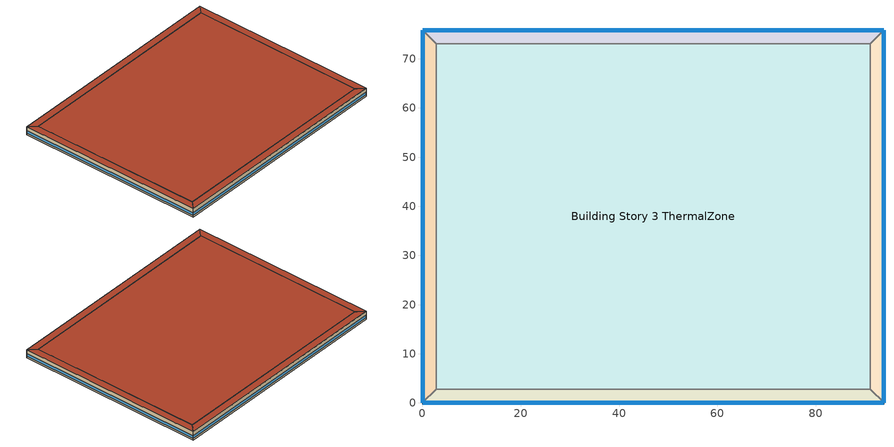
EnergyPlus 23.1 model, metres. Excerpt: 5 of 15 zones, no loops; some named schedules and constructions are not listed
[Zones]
Building Story 3 ThermalZone
 floor adiabatic (Typical Interior Ceiling): 91.04,2.83 2.83,2.83 2.83,73.03 91.04,73.03 z7.2
 wall adiabatic (Typical Interior Wall): 2.83,2.83 91.04,2.83 91.04,73.03 2.83,73.03 2.83,2.83 z7.2:10.8
 roof outside (Typical IEAD Roof R-31.25): 91.04,73.03 2.83,73.03 2.83,2.83 91.04,2.83 z10.8
Building Story 3 ThermalZone 1
 floor adiabatic (Typical Interior Ceiling): 93.87,0 0,0 2.83,2.83 91.04,2.83 z7.2
 wall outside (Typical Insulated Steel Framed Exterior Wall R-20.41): 0,0 93.87,0 z7.2:10.8
 wall adiabatic (Typical Interior Wall): 93.87,0 91.04,2.83 2.83,2.83 0,0 z7.2:10.8
 window (U 0.48 SHGC 0.40 Dbl Ref-D Clr 6mm/13mm): 0.03,0 93.84,0 z7.96:9.04
 roof outside (Typical IEAD Roof R-31.25): 91.04,2.83 2.83,2.83 0,0 93.87,0 z10.8
Building Story 3 ThermalZone 2
 floor adiabatic (Typical Interior Ceiling): 0,0 0,75.85 2.83,73.03 2.83,2.83 z7.2
 wall outside (Typical Insulated Steel Framed Exterior Wall R-20.41): 0,75.85 0,0 z7.2:10.8
 wall adiabatic (Typical Interior Wall): 0,0 2.83,2.83 2.83,73.03 0,75.85 z7.2:10.8
 window (U 0.48 SHGC 0.40 Dbl Ref-D Clr 6mm/13mm): 0,75.83 0,0.03 z7.96:9.04
 roof outside (Typical IEAD Roof R-31.25): 2.83,2.83 2.83,73.03 0,75.85 0,0 z10.8
Building Story 3 ThermalZone 3
 floor adiabatic (Typical Interior Ceiling): 0,75.85 93.86,75.85 91.04,73.03 2.83,73.03 z7.2
 wall outside (Typical Insulated Steel Framed Exterior Wall R-20.41): 93.86,75.85 0,75.85 z7.2:10.8
 wall adiabatic (Typical Interior Wall): 0,75.85 2.83,73.03 91.04,73.03 93.86,75.85 z7.2:10.8
 window (U 0.48 SHGC 0.40 Dbl Ref-D Clr 6mm/13mm): 93.84,75.85 0.03,75.85 z7.96:9.04
 roof outside (Typical IEAD Roof R-31.25): 2.83,73.03 91.04,73.03 93.86,75.85 0,75.85 z10.8
Building Story 3 ThermalZone 4
 floor adiabatic (Typical Interior Ceiling): 93.86,75.85 93.87,0 91.04,2.83 91.04,73.03 z7.2
 wall outside (Typical Insulated Steel Framed Exterior Wall R-20.41): 93.87,0 93.86,75.85 z7.2:10.8
 wall adiabatic (Typical Interior Wall): 93.86,75.85 91.04,73.03 91.04,2.83 93.87,0 z7.2:10.8
 window (U 0.48 SHGC 0.40 Dbl Ref-D Clr 6mm/13mm): 93.87,0.03 93.86,75.83 z7.96:9.04
 roof outside (Typical IEAD Roof R-31.25): 91.04,73.03 91.04,2.83 93.87,0 93.86,75.85 z10.8
[Lights] Zone or ZoneList or Space or SpaceList=Story Mid Blended Space Type; Design Level Calculation Method=Watts/Area; Return Air Fraction=0; Fraction Visible=0.2; Fraction Replaceable=1
Name | Schedule | Watts per Zone Floor Area {W/m2} | Fraction Radiant
Office WholeBuilding - Lg Office Lights 1 | OfficeLarge BLDG_LIGHT_SCH_2013 | 1.48672 | 0.7
SecondarySchool Classroom Lights 2 | SchoolSecondary BLDG_LIGHT_CLASSROOM_SCH_2013 | 6.50958 | 0.37
SecondarySchool Corridor Lights 2 | SchoolSecondary BLDG_LIGHT_CORRIDOR_SCH_2013 | 2.44278 | 0.37
[People] Number of People Calculation Method=People/Area; Fraction Radiant=0.3; Enable ASHRAE 55 Comfort Warnings=Yes; Mean Radiant Temperature Calculation Type=ZoneAveraged; Work Efficiency Schedule=Work Efficiency Schedule; Clothing Insulation Schedule=Clothing Schedule; Air Velocity Schedule=Air Velocity Schedule; Thermal Comfort Model 1 Type=Fanger
Name | Zone or ZoneList or Space or SpaceList | Number of People Schedule | People per Floor Area {person/m2} | Activity Level Schedule
SecondarySchool Auditorium People 1 | Story Ground Blended Space Type | SchoolSecondary BLDG_OCC_SCH_Auditorium | 0.146475 | SchoolSecondary ACTIVITY_SCH
SecondarySchool Cafeteria People 1 | Story Ground Blended Space Type | SchoolSecondary BLDG_OCC_SCH_Cafeteria | 0.0618064 | SchoolSecondary ACTIVITY_SCH
SecondarySchool Classroom People 1 | Story Ground Blended Space Type | SchoolSecondary BLDG_OCC_SCH | 0.0224801 | SchoolSecondary ACTIVITY_SCH
SecondarySchool ComputerRoom People 1 | Story Ground Blended Space Type | SchoolSecondary BLDG_OCC_SCH_Extend | 0.0330248 | SchoolSecondary ACTIVITY_SCH
SecondarySchool Gym People 1 | Story Ground Blended Space Type | SchoolSecondary BLDG_OCC_SCH_Gym | 0.0956739 | SchoolSecondary ACTIVITY_SCH
SecondarySchool Kitchen People 1 | Story Ground Blended Space Type | SchoolSecondary BLDG_OCC_SCH | 0.0032459 | SchoolSecondary ACTIVITY_SCH
SecondarySchool Library People 1 | Story Ground Blended Space Type | SchoolSecondary BLDG_OCC_SCH | 0.00831189 | SchoolSecondary ACTIVITY_SCH
SecondarySchool Office People 1 | Story Ground Blended Space Type | SchoolSecondary BLDG_OCC_SCH_Offices | 0.00526032 | SchoolSecondary ACTIVITY_SCH
Office WholeBuilding - Lg Office People 1 | Story Mid Blended Space Type | OfficeLarge BLDG_OCC_SCH | 0.00906537 | OfficeLarge ACTIVITY_SCH
SecondarySchool Classroom People 2 | Story Mid Blended Space Type | SchoolSecondary BLDG_OCC_SCH | 0.183738 | SchoolSecondary ACTIVITY_SCH
[ElectricEquipment] Design Level Calculation Method=Watts/Area
Name | Zone or ZoneList or Space or SpaceList | Schedule | Watts per Zone Floor Area {W/m2} | Fraction Radiant | Fraction Latent | Fraction Lost
3 Elevator Fans | Story Ground Blended Space Type | Elevator Schedule 3 | 0.0245817 | 0.5
3 Elevator Lift Motors | Story Ground Blended Space Type | Elevator Schedule 1 | 12.7484 | 0 | 0 | 1
3 Elevator Lights | Story Ground Blended Space Type | Elevator Schedule 2 | 0.0256862 | 0.5
Office OfficeLarge Data Center Elec Equip 1 | Story Ground Blended Space Type | DataCenter_EQUIP_SCH | 2.42834 | 0.5 | 0 | 0
Office OfficeLarge Main Data Center Elec Equip 1 | Story Ground Blended Space Type | DataCenter_EQUIP_SCH | 9.82314 | 0.5 | 0 | 0
SecondarySchool Auditorium Elec Equip 1 | Story Ground Blended Space Type | SchoolSecondary BLDG_EQUIP_SCH_2013 | 0.449191 | 0.5 | 0 | 0
SecondarySchool Cafeteria Elec Equip 1 | Story Ground Blended Space Type | SchoolSecondary KITCHEN_ELEC_EQUIP_SCH | 4.41916 | 0.5 | 0 | 0
SecondarySchool Classroom Elec Equip 1 | Story Ground Blended Space Type | SchoolSecondary BLDG_EQUIP_SCH_2013 | 0.596685 | 0.5 | 0 | 0
SecondarySchool ComputerRoom Elec Equip 1 | Story Ground Blended Space Type | SchoolSecondary BLDG_EQUIP_SCH_2013 | 1.75314 | 0.5 | 0 | 0
SecondarySchool Corridor Elec Equip 1 | Story Ground Blended Space Type | SchoolSecondary BLDG_EQUIP_SCH_2013 | 0.167548 | 0.5 | 0 | 0
SecondarySchool Gym Elec Equip 1 | Story Ground Blended Space Type | SchoolSecondary BLDG_EQUIP_SCH_2013 | 1.467 | 0.5 | 0 | 0
SecondarySchool Kitchen Elec Equip 1 | Story Ground Blended Space Type | SchoolSecondary KITCHEN_ELEC_EQUIP_SCH | 4.40104 | 0.3 | 0.25 | 0.2
SecondarySchool Library Elec Equip 1 | Story Ground Blended Space Type | SchoolSecondary BLDG_EQUIP_SCH_2013 | 0.773006 | 0.5 | 0 | 0
SecondarySchool Lobby Elec Equip 1; SecondarySchool Restroom Elec Equip 1 | Story Ground Blended Space Type | SchoolSecondary BLDG_EQUIP_SCH_2013 | 0.153412 | 0.5 | 0 | 0
SecondarySchool Mechanical Elec Equip 1 | Story Ground Blended Space Type | SchoolSecondary BLDG_EQUIP_SCH_2013 | 0.25019 | 0.5 | 0 | 0
SecondarySchool Office Elec Equip 1 | Story Ground Blended Space Type | SchoolSecondary BLDG_EQUIP_SCH_2013 | 1.05206 | 0.5 | 0 | 0
Office WholeBuilding - Lg Office Elec Equip 1 | Story Mid Blended Space Type | OfficeLarge BLDG_EQUIP_SCH | 1.35932 | 0.5 | 0 | 0
SecondarySchool Classroom Elec Equip 2 | Story Mid Blended Space Type | SchoolSecondary BLDG_EQUIP_SCH_2013 | 4.87694 | 0.5 | 0 | 0
SecondarySchool Corridor Elec Equip 2 | Story Mid Blended Space Type | SchoolSecondary BLDG_EQUIP_SCH_2013 | 1.36943 | 0.5 | 0 | 0
[GasEquipment]
SecondarySchool Kitchen Gas Equip 1: Zone or ZoneList or Space or SpaceList=Story Ground Blended Space Type; Schedule=SchoolSecondary KITCHEN_GAS_EQUIP_SCH; Design Level Calculation Method=Watts/Area; Power per Zone Floor Area {W/m2}=33.2354; Fraction Latent=0.1; Fraction Radiant=0.2; Fraction Lost=0.7
[ZoneInfiltration:DesignFlowRate] Schedule=Always On Discrete; Design Flow Rate Calculation Method=Flow/ExteriorArea; Constant Term Coefficient=0; Temperature Term Coefficient=0; Velocity Term Coefficient=0.224; Velocity Squared Term Coefficient=0
Name | Zone or ZoneList or Space or SpaceList | Flow Rate per Exterior Surface Area {m3/s-m2}
SecondarySchool Auditorium A  - Story Ground Infiltration; SecondarySchool Auditorium C  - Story Ground Infiltration | Story Ground Blended Space Type | 1.55015e-05
SecondarySchool Cafeteria A  - Story Ground Infiltration; SecondarySchool Cafeteria C  - Story Ground Infiltration | Story Ground Blended Space Type | 9.81147e-06
SecondarySchool Classroom A  - Story Ground Infiltration; SecondarySchool Classroom C  - Story Ground Infiltration | Story Ground Blended Space Type | 7.00701e-06
SecondarySchool Classroom A end_b - Story Ground Infiltration; SecondarySchool Classroom C end_b - Story Ground Infiltration | Story Ground Blended Space Type | 4.3783e-05
SecondarySchool ComputerRoom A  - Story Ground Infiltration; SecondarySchool ComputerRoom C  - Story Ground Infiltration | Story Ground Blended Space Type | 1.49786e-05
SecondarySchool Corridor B end_b - Story Ground Infiltration | Story Ground Blended Space Type | 4.71038e-05
SecondarySchool Gym A  - Story Ground Infiltration; SecondarySchool Gym C  - Story Ground Infiltration | Story Ground Blended Space Type | 4.02485e-05
SecondarySchool Gym A end_a - Story Ground Infiltration; SecondarySchool Gym C end_a - Story Ground Infiltration | Story Ground Blended Space Type | 2.0755e-05
SecondarySchool Gym B end_a - Story Ground Infiltration | Story Ground Blended Space Type | 9.31597e-05
SecondarySchool Kitchen A  - Story Ground Infiltration; SecondarySchool Kitchen C  - Story Ground Infiltration | Story Ground Blended Space Type | 3.38327e-06
SecondarySchool Library A  - Story Ground Infiltration; SecondarySchool Library C  - Story Ground Infiltration | Story Ground Blended Space Type | 1.31947e-05
SecondarySchool Lobby A  - Story Ground Infiltration; SecondarySchool Lobby C  - Story Ground Infiltration; SecondarySchool Restroom A  - Story Ground Infiltration; SecondarySchool Restroom C  - Story Ground Infiltration | Story Ground Blended Space Type | 6.58199e-06
SecondarySchool Mechanical A  - Story Ground Infiltration; SecondarySchool Mechanical C  - Story Ground Infiltration | Story Ground Blended Space Type | 1.07342e-05
SecondarySchool Office A  - Story Ground Infiltration; SecondarySchool Office C  - Story Ground Infiltration | Story Ground Blended Space Type | 1.6701e-05
Office WholeBuilding - Lg Office A  - Story Mid Infiltration; Office WholeBuilding - Lg Office C  - Story Mid Infiltration | Story Mid Blended Space Type | 1.84042e-05
Office WholeBuilding - Lg Office A end_b - Story Mid Infiltration; Office WholeBuilding - Lg Office C end_b - Story Mid Infiltration | Story Mid Blended Space Type | 2.0755e-05
Office WholeBuilding - Lg Office B end_b - Story Mid Infiltration | Story Mid Blended Space Type | 9.31597e-05
SecondarySchool Classroom A  - Story Mid Infiltration; SecondarySchool Classroom C  - Story Mid Infiltration | Story Mid Blended Space Type | 0.000131713
SecondarySchool Classroom A end_a - Story Mid Infiltration; SecondarySchool Classroom C end_a - Story Mid Infiltration | Story Mid Blended Space Type | 4.3783e-05
SecondarySchool Corridor B end_a - Story Mid Infiltration | Story Mid Blended Space Type | 4.71038e-05
[Schedule:Day:Interval]
SchoolSecondary BLDG_LIGHT_SCH_2013 Wknd Day; SchoolSecondary BLDG_LIGHT_SCH_2013 Wknd Day 1; SchoolSecondary BLDG_LIGHT_SCH_2013 Default; SchoolSecondary BLDG_LIGHT_CLASSROOM_SCH_2013 Wknd Day; SchoolSecondary BLDG_LIGHT_CLASSROOM_SCH_2013 Wknd Day 1; SchoolSecondary BLDG_LIGHT_CLASSROOM_SCH_2013 Default; SchoolSecondary BLDG_LIGHT_CORRIDOR_SCH_2013 Wknd Day; SchoolSecondary BLDG_LIGHT_CORRIDOR_SCH_2013 Wknd Day 1; SchoolSecondary BLDG_LIGHT_CORRIDOR_SCH_2013 Default; SchoolSecondary BLDG_LIGHT_GYM_SCH_2013 Wknd Day; SchoolSecondary BLDG_LIGHT_GYM_SCH_2013 Wknd Day 1; SchoolSecondary BLDG_LIGHT_GYM_SCH_2013 Default; SchoolSecondary BLDG_LIGHT_LIBRARY_SCH_2013 Wknd Day; SchoolSecondary BLDG_LIGHT_LIBRARY_SCH_2013 Wknd Day 1; SchoolSecondary BLDG_LIGHT_LIBRARY_SCH_2013 Default; SchoolSecondary BLDG_LIGHT_LOBBYFLR1_SCH_2013 Wknd Day; SchoolSecondary BLDG_LIGHT_LOBBYFLR1_SCH_2013 Wknd Day 1; SchoolSecondary BLDG_LIGHT_LOBBYFLR1_SCH_2013 Default; SchoolSecondary BLDG_LIGHT_MECHANICAL_SCH_2013 Wknd Day; SchoolSecondary BLDG_LIGHT_MECHANICAL_SCH_2013 Wknd Day 1; SchoolSecondary BLDG_LIGHT_MECHANICAL_SCH_2013 Default; SchoolSecondary BLDG_LIGHT_OFFICE_SCH_2013 Wknd Day; SchoolSecondary BLDG_LIGHT_OFFICE_SCH_2013 Wknd Day 1; SchoolSecondary BLDG_LIGHT_OFFICE_SCH_2013 Default; SchoolSecondary BLDG_LIGHT_BATH_SCH_2013 Wknd Day; SchoolSecondary BLDG_LIGHT_BATH_SCH_2013 Wknd Day 1; SchoolSecondary BLDG_LIGHT_BATH_SCH_2013 Default: No, 24:00, 0.1773
SchoolSecondary BLDG_LIGHT_SCH_2013 Wkdy Day; SchoolSecondary BLDG_LIGHT_SCH_2013 Wkdy Day 2; SchoolSecondary BLDG_LIGHT_MECHANICAL_SCH_2013 Wkdy Day; SchoolSecondary BLDG_LIGHT_MECHANICAL_SCH_2013 Wkdy Day 2: No, 07:00, 0.1773, 21:00, 0.9, 24:00, 0.1773
SchoolSecondary BLDG_LIGHT_SCH_2013 Wkdy Day 1; SchoolSecondary BLDG_LIGHT_MECHANICAL_SCH_2013 Wkdy Day 1: No, 08:00, 0.1773, 20:00, 0.5, 24:00, 0.1773
SchoolSecondary BLDG_LIGHT_SCH_2013 Summer Design Day; SchoolSecondary BLDG_LIGHT_CLASSROOM_SCH_2013 Summer Design Day; SchoolSecondary BLDG_LIGHT_CORRIDOR_SCH_2013 Summer Design Day; SchoolSecondary BLDG_LIGHT_GYM_SCH_2013 Summer Design Day; SchoolSecondary BLDG_LIGHT_LIBRARY_SCH_2013 Summer Design Day; SchoolSecondary BLDG_LIGHT_LOBBYFLR1_SCH_2013 Summer Design Day; SchoolSecondary BLDG_LIGHT_MECHANICAL_SCH_2013 Summer Design Day; SchoolSecondary BLDG_LIGHT_OFFICE_SCH_2013 Summer Design Day; SchoolSecondary BLDG_LIGHT_BATH_SCH_2013 Summer Design Day; 66 space(s) Occ Sch Summer Design Day 3; 66 space(s) Occ Sch Winter Design Day 3; 66 space(s) Occ Sch Summer Design Day 1; 66 space(s) Occ Sch Winter Design Day 1; 66 space(s) Occ Sch Summer Design Day 2; 66 space(s) Occ Sch Winter Design Day 2; DataCenter_EQUIP_SCH Wknd|Wkdy|Hol Day 3; DataCenter_EQUIP_SCH Wknd|Wkdy|Hol Day 7; DataCenter_EQUIP_SCH Wknd|Wkdy|Hol Day 11; DataCenter_EQUIP_SCH Summer Design Day: No, 24:00, 1
SchoolSecondary BLDG_LIGHT_SCH_2013 Winter Design Day; SchoolSecondary BLDG_LIGHT_CLASSROOM_SCH_2013 Winter Design Day; SchoolSecondary BLDG_LIGHT_CORRIDOR_SCH_2013 Winter Design Day; SchoolSecondary BLDG_LIGHT_GYM_SCH_2013 Winter Design Day; SchoolSecondary BLDG_LIGHT_LIBRARY_SCH_2013 Winter Design Day; SchoolSecondary BLDG_LIGHT_LOBBYFLR1_SCH_2013 Winter Design Day; SchoolSecondary BLDG_LIGHT_MECHANICAL_SCH_2013 Winter Design Day; SchoolSecondary BLDG_LIGHT_OFFICE_SCH_2013 Winter Design Day; SchoolSecondary BLDG_LIGHT_BATH_SCH_2013 Winter Design Day; SchoolSecondary BLDG_OCC_SCH_Auditorium Wknd Day; SchoolSecondary BLDG_OCC_SCH_Auditorium Wknd Day 1; SchoolSecondary BLDG_OCC_SCH_Auditorium Default; SchoolSecondary BLDG_OCC_SCH_Auditorium Winter Design Day; SchoolSecondary BLDG_OCC_SCH_Cafeteria Wknd Day; SchoolSecondary BLDG_OCC_SCH_Cafeteria Wknd Day 1; SchoolSecondary BLDG_OCC_SCH_Cafeteria Default; SchoolSecondary BLDG_OCC_SCH_Cafeteria Winter Design Day; SchoolSecondary BLDG_OCC_SCH Wknd Day; SchoolSecondary BLDG_OCC_SCH Wknd Day 1; SchoolSecondary BLDG_OCC_SCH Default; SchoolSecondary BLDG_OCC_SCH Winter Design Day; SchoolSecondary BLDG_OCC_SCH_Extend Wknd Day; SchoolSecondary BLDG_OCC_SCH_Extend Wknd Day 1; SchoolSecondary BLDG_OCC_SCH_Extend Default; SchoolSecondary BLDG_OCC_SCH_Extend Winter Design Day; SchoolSecondary BLDG_OCC_SCH_Gym Wknd Day; SchoolSecondary BLDG_OCC_SCH_Gym Wknd Day 1; SchoolSecondary BLDG_OCC_SCH_Gym Default; SchoolSecondary BLDG_OCC_SCH_Gym Winter Design Day; SchoolSecondary BLDG_OCC_SCH_Offices Wknd Day; SchoolSecondary BLDG_OCC_SCH_Offices Wknd Day 1; SchoolSecondary BLDG_OCC_SCH_Offices Default; SchoolSecondary BLDG_OCC_SCH_Offices Winter Design Day; Schedule Day 3: No, 24:00, 0
SchoolSecondary BLDG_LIGHT_CLASSROOM_SCH_2013 Wkdy Day; SchoolSecondary BLDG_LIGHT_CLASSROOM_SCH_2013 Wkdy Day 2: No, 07:00, 0.1773, 08:00, 0.9, 21:00, 0.598291, 24:00, 0.1773
SchoolSecondary BLDG_LIGHT_CLASSROOM_SCH_2013 Wkdy Day 1: No, 08:00, 0.1773, 20:00, 0.332384, 21:00, 0.117863, 24:00, 0.1773
SchoolSecondary BLDG_LIGHT_CORRIDOR_SCH_2013 Wkdy Day; SchoolSecondary BLDG_LIGHT_CORRIDOR_SCH_2013 Wkdy Day 2: No, 07:00, 0.1773, 08:00, 0.9, 21:00, 0.551772, 24:00, 0.1773
SchoolSecondary BLDG_LIGHT_CORRIDOR_SCH_2013 Wkdy Day 1: No, 08:00, 0.1773, 20:00, 0.30654, 21:00, 0.108699, 24:00, 0.1773
SchoolSecondary BLDG_LIGHT_GYM_SCH_2013 Wkdy Day; SchoolSecondary BLDG_LIGHT_GYM_SCH_2013 Wkdy Day 2: No, 07:00, 0.1773, 08:00, 0.9, 21:00, 0.88182, 24:00, 0.1773
SchoolSecondary BLDG_LIGHT_GYM_SCH_2013 Wkdy Day 1: No, 08:00, 0.1773, 20:00, 0.4899, 21:00, 0.173719, 24:00, 0.1773
SchoolSecondary BLDG_LIGHT_LIBRARY_SCH_2013 Wkdy Day; SchoolSecondary BLDG_LIGHT_LIBRARY_SCH_2013 Wkdy Day 2: No, 07:00, 0.1773, 08:00, 0.9, 21:00, 0.8325, 24:00, 0.1773
SchoolSecondary BLDG_LIGHT_LIBRARY_SCH_2013 Wkdy Day 1: No, 08:00, 0.1773, 20:00, 0.4625, 21:00, 0.164002, 24:00, 0.1773
SchoolSecondary BLDG_LIGHT_LOBBYFLR1_SCH_2013 Wkdy Day; SchoolSecondary BLDG_LIGHT_LOBBYFLR1_SCH_2013 Wkdy Day 2: No, 07:00, 0.1773, 08:00, 0.9, 21:00, 0.855, 24:00, 0.1773
SchoolSecondary BLDG_LIGHT_LOBBYFLR1_SCH_2013 Wkdy Day 1: No, 08:00, 0.1773, 20:00, 0.475, 21:00, 0.168435, 24:00, 0.1773
SchoolSecondary BLDG_LIGHT_OFFICE_SCH_2013 Wkdy Day; SchoolSecondary BLDG_LIGHT_OFFICE_SCH_2013 Wkdy Day 2: No, 07:00, 0.1773, 08:00, 0.9, 21:00, 0.747958, 24:00, 0.1773
SchoolSecondary BLDG_LIGHT_OFFICE_SCH_2013 Wkdy Day 1: No, 08:00, 0.1773, 20:00, 0.415533, 21:00, 0.147348, 24:00, 0.1773
SchoolSecondary BLDG_LIGHT_BATH_SCH_2013 Wkdy Day; SchoolSecondary BLDG_LIGHT_BATH_SCH_2013 Wkdy Day 2: No, 07:00, 0.1773, 08:00, 0.9, 21:00, 0.594, 24:00, 0.1773
SchoolSecondary BLDG_LIGHT_BATH_SCH_2013 Wkdy Day 1: No, 08:00, 0.1773, 20:00, 0.33, 21:00, 0.117018, 24:00, 0.1773
SchoolSecondary BLDG_OCC_SCH_Auditorium Wkdy|SmrDsn Day; SchoolSecondary BLDG_OCC_SCH_Auditorium Wkdy|SmrDsn Day 2; SchoolSecondary BLDG_OCC_SCH_Auditorium Summer Design Day: No, 08:00, 0, 15:00, 0.25, 20:00, 0.95, 24:00, 0
SchoolSecondary BLDG_OCC_SCH_Auditorium Wkdy|SmrDsn Day 1: No, 08:00, 0, 17:00, 0.15, 19:00, 0.35, 24:00, 0
SchoolSecondary ACTIVITY_SCH Default; SchoolSecondary ACTIVITY_SCH Summer Design Day; SchoolSecondary ACTIVITY_SCH Winter Design Day: No, 24:00, 120
SchoolSecondary BLDG_OCC_SCH_Cafeteria Wkdy|SmrDsn Day; SchoolSecondary BLDG_OCC_SCH_Cafeteria Wkdy|SmrDsn Day 2; SchoolSecondary BLDG_OCC_SCH_Cafeteria Summer Design Day: No, 09:00, 0, 15:00, 0.95, 20:00, 0.35, 24:00, 0
SchoolSecondary BLDG_OCC_SCH_Cafeteria Wkdy|SmrDsn Day 1: No, 09:00, 0, 17:00, 0.15, 19:00, 0.35, 24:00, 0
SchoolSecondary BLDG_OCC_SCH Wkdy|SmrDsn Day; SchoolSecondary BLDG_OCC_SCH Wkdy|SmrDsn Day 2; SchoolSecondary BLDG_OCC_SCH Summer Design Day: No, 08:00, 0, 16:00, 0.95, 21:00, 0.15, 24:00, 0
SchoolSecondary BLDG_OCC_SCH Wkdy|SmrDsn Day 1: No, 08:00, 0, 21:00, 0.15, 24:00, 0
SchoolSecondary BLDG_OCC_SCH_Extend Wkdy|SmrDsn Day; SchoolSecondary BLDG_OCC_SCH_Extend Wkdy|SmrDsn Day 2; SchoolSecondary BLDG_OCC_SCH_Extend Summer Design Day: No, 08:00, 0, 21:00, 0.95, 24:00, 0
SchoolSecondary BLDG_OCC_SCH_Extend Wkdy|SmrDsn Day 1: No, 08:00, 0, 21:00, 0.5, 24:00, 0
SchoolSecondary BLDG_OCC_SCH_Gym Wkdy|SmrDsn Day; SchoolSecondary BLDG_OCC_SCH_Gym Wkdy|SmrDsn Day 2; SchoolSecondary BLDG_OCC_SCH_Gym Summer Design Day: No, 08:00, 0, 16:00, 0.35, 21:00, 0.95, 24:00, 0
SchoolSecondary BLDG_OCC_SCH_Gym Wkdy|SmrDsn Day 1: No, 08:00, 0, 21:00, 0.35, 24:00, 0
SchoolSecondary BLDG_OCC_SCH_Offices Wkdy|SmrDsn Day; SchoolSecondary BLDG_OCC_SCH_Offices Wkdy|SmrDsn Day 2; SchoolSecondary BLDG_OCC_SCH_Offices Summer Design Day: No, 08:00, 0, 17:00, 0.95, 21:00, 0.15, 24:00, 0
SchoolSecondary BLDG_OCC_SCH_Offices Wkdy|SmrDsn Day 1: No, 08:00, 0, 17:00, 0.5, 21:00, 0.15, 24:00, 0
66 space(s) Occ Sch Saturday 3; 66 space(s) Occ Sch Saturday 2: No, 05:00, 0, 06:00, 1, 07:00, 0, 08:00, 1, 11:00, 0, 12:00, 1, 16:00, 0, 17:00, 1, 18:00, 0, 19:00, 1, 24:00, 0
66 space(s) Occ Sch Sunday 3; 66 space(s) Occ Sch Sunday 2: No, 05:00, 0, 06:00, 1, 17:00, 0, 18:00, 1, 24:00, 0
66 space(s) Occ Sch Default 3; 66 space(s) Occ Sch Tuesday 19; 66 space(s) Occ Sch Wednesday 19; 66 space(s) Occ Sch Thursday 19; 66 space(s) Occ Sch Friday 19; 66 space(s) Occ Sch Thursday 18; 66 space(s) Occ Sch Friday 18; 66 space(s) Occ Sch Monday 16; 66 space(s) Occ Sch Tuesday 18; 66 space(s) Occ Sch Wednesday 18; 66 space(s) Occ Sch Thursday 16; 66 space(s) Occ Sch Friday 16; 66 space(s) Occ Sch Monday 14; 66 space(s) Occ Sch Tuesday 16; 66 space(s) Occ Sch Wednesday 16; 66 space(s) Occ Sch Friday 15; 66 space(s) Occ Sch Monday 13; 66 space(s) Occ Sch Tuesday 15; 66 space(s) Occ Sch Wednesday 15; 66 space(s) Occ Sch Thursday 15; 66 space(s) Occ Sch Default 2; 66 space(s) Occ Sch Tuesday 14; 66 space(s) Occ Sch Wednesday 14; 66 space(s) Occ Sch Thursday 14; 66 space(s) Occ Sch Friday 14; 66 space(s) Occ Sch Thursday 13; 66 space(s) Occ Sch Friday 13; 66 space(s) Occ Sch Monday 12; 66 space(s) Occ Sch Tuesday 13; 66 space(s) Occ Sch Wednesday 13; 66 space(s) Occ Sch Thursday 11; 66 space(s) Occ Sch Friday 11; 66 space(s) Occ Sch Monday 10; 66 space(s) Occ Sch Tuesday 11; 66 space(s) Occ Sch Wednesday 11; 66 space(s) Occ Sch Friday 10; 66 space(s) Occ Sch Monday 9; 66 space(s) Occ Sch Tuesday 10; 66 space(s) Occ Sch Wednesday 10; 66 space(s) Occ Sch Thursday 10: No, 05:00, 0, 07:00, 1, 08:00, 1, 09:00, 1, 11:00, 0, 13:00, 1, 14:00, 0, 15:00, 1, 16:00, 1, 17:00, 1, 18:00, 1, 19:00, 0, 20:00, 1, 21:00, 1, 22:00, 1, 24:00, 0
66 space(s) Occ Sch Friday 17; 66 space(s) Occ Sch Monday 15; 66 space(s) Occ Sch Tuesday 17; 66 space(s) Occ Sch Wednesday 17; 66 space(s) Occ Sch Thursday 17; 66 space(s) Occ Sch Friday 12; 66 space(s) Occ Sch Monday 11; 66 space(s) Occ Sch Tuesday 12; 66 space(s) Occ Sch Wednesday 12; 66 space(s) Occ Sch Thursday 12: No, 05:00, 0, 07:00, 1, 08:00, 1, 09:00, 1, 11:00, 0, 13:00, 1, 16:00, 0, 17:00, 1, 18:00, 1, 19:00, 1, 20:00, 0, 21:00, 1, 22:00, 1, 24:00, 0
66 space(s) Occ Sch Saturday 1: No, 05:00, 0, 06:00, 0.013336, 07:00, 0, 08:00, 0.0266719, 11:00, 0, 12:00, 0.0266719, 16:00, 0, 17:00, 0.00666798, 18:00, 0, 19:00, 0.00666798, 24:00, 0
66 space(s) Occ Sch Sunday 1: No, 05:00, 0, 06:00, 0.00666798, 17:00, 0, 18:00, 0.00666798, 24:00, 0
66 space(s) Occ Sch Default 1; 66 space(s) Occ Sch Tuesday 9; 66 space(s) Occ Sch Wednesday 9; 66 space(s) Occ Sch Thursday 9; 66 space(s) Occ Sch Friday 9; 66 space(s) Occ Sch Friday 5; 66 space(s) Occ Sch Monday 5; 66 space(s) Occ Sch Tuesday 5; 66 space(s) Occ Sch Wednesday 5; 66 space(s) Occ Sch Thursday 5: No, 05:00, 0, 07:00, 0.013336, 08:00, 0.772152, 09:00, 0.125358, 11:00, 0, 13:00, 0.0600118, 14:00, 0, 15:00, 0.140028, 16:00, 0.249382, 17:00, 0.0973525, 18:00, 0.0266719, 19:00, 0, 20:00, 0.344068, 21:00, 0.333399, 22:00, 0.00666798, 24:00, 0
66 space(s) Occ Sch Thursday 8; 66 space(s) Occ Sch Friday 8; 66 space(s) Occ Sch Monday 8; 66 space(s) Occ Sch Tuesday 8; 66 space(s) Occ Sch Wednesday 8; 66 space(s) Occ Sch Thursday 6; 66 space(s) Occ Sch Friday 6; 66 space(s) Occ Sch Monday 6; 66 space(s) Occ Sch Tuesday 6; 66 space(s) Occ Sch Wednesday 6: No, 05:00, 0, 07:00, 0.013336, 08:00, 0.398745, 09:00, 0.126692, 11:00, 0, 13:00, 0.0613454, 14:00, 0, 15:00, 0.140028, 16:00, 0.122691, 17:00, 0.0973525, 18:00, 0.0266719, 19:00, 0, 20:00, 0.344068, 21:00, 0.333399, 22:00, 0.00666798, 24:00, 0
66 space(s) Occ Sch Friday 7; 66 space(s) Occ Sch Monday 7; 66 space(s) Occ Sch Tuesday 7; 66 space(s) Occ Sch Wednesday 7; 66 space(s) Occ Sch Thursday 7: No, 05:00, 0, 07:00, 0.013336, 08:00, 0.330732, 09:00, 0.0200039, 11:00, 0, 13:00, 0.0600118, 16:00, 0, 17:00, 0.00266719, 18:00, 0.0266719, 19:00, 0.156031, 20:00, 0, 21:00, 0.178702, 22:00, 0.00666798, 24:00, 0
DataCenter_EQUIP_SCH Wknd|Wkdy|Hol Day; DataCenter_EQUIP_SCH Wknd|Wkdy|Hol Day 4; DataCenter_EQUIP_SCH Wknd|Wkdy|Hol Day 8; DataCenter_EQUIP_SCH Winter Design Day 11: No, 24:00, 0.25
DataCenter_EQUIP_SCH Wknd|Wkdy|Hol Day 1; DataCenter_EQUIP_SCH Wknd|Wkdy|Hol Day 5; DataCenter_EQUIP_SCH Wknd|Wkdy|Hol Day 9: No, 24:00, 0.5
DataCenter_EQUIP_SCH Wknd|Wkdy|Hol Day 2; DataCenter_EQUIP_SCH Wknd|Wkdy|Hol Day 6; DataCenter_EQUIP_SCH Wknd|Wkdy|Hol Day 10: No, 24:00, 0.75
SchoolSecondary BLDG_EQUIP_SCH_2013 Default|Wknd Day; SchoolSecondary BLDG_EQUIP_SCH_2013 Default|Wknd Day 2; SchoolSecondary BLDG_EQUIP_SCH_2013 Default: No, 24:00, 0.295624
SchoolSecondary BLDG_EQUIP_SCH_2013 Wkdy Day; SchoolSecondary BLDG_EQUIP_SCH_2013 Wkdy Day 2: No, 08:00, 0.295624, 17:00, 0.90367, 21:00, 0.332931, 24:00, 0.295624
SchoolSecondary BLDG_EQUIP_SCH_2013 Wkdy Day 1: No, 08:00, 0.21116, 17:00, 0.475616, 21:00, 0.237808, 24:00, 0.21116
SchoolSecondary BLDG_EQUIP_SCH_2013 Default|Wknd Day 1: No, 24:00, 0.21116
SchoolSecondary BLDG_EQUIP_SCH_2013 Summer Design Day: No, 08:00, 0.35, 17:00, 0.95, 24:00, 0.35
SchoolSecondary BLDG_EQUIP_SCH_2013 Winter Design Day 2: No, 24:00, 0.35
SchoolSecondary KITCHEN_ELEC_EQUIP_SCH Wknd Day; SchoolSecondary KITCHEN_ELEC_EQUIP_SCH Wknd Day 1; SchoolSecondary KITCHEN_ELEC_EQUIP_SCH Default; SchoolSecondary KITCHEN_ELEC_EQUIP_SCH Winter Design Day: No, 24:00, 0.1
SchoolSecondary KITCHEN_ELEC_EQUIP_SCH Wkdy Day; SchoolSecondary KITCHEN_ELEC_EQUIP_SCH Wkdy Day 1; SchoolSecondary KITCHEN_ELEC_EQUIP_SCH Wkdy Day 2; SchoolSecondary KITCHEN_ELEC_EQUIP_SCH Summer Design Day: No, 08:00, 0.1, 10:00, 0.15, 13:00, 0.25, 15:00, 0.15, 24:00, 0.1
SchoolSecondary KITCHEN_GAS_EQUIP_SCH Wknd Day; SchoolSecondary KITCHEN_GAS_EQUIP_SCH Wknd Day 1; SchoolSecondary KITCHEN_GAS_EQUIP_SCH Default; SchoolSecondary KITCHEN_GAS_EQUIP_SCH Winter Design Day: No, 24:00, 0.02
SchoolSecondary KITCHEN_GAS_EQUIP_SCH Wkdy|SmrDsn Day; SchoolSecondary KITCHEN_GAS_EQUIP_SCH Wkdy|SmrDsn Day 1; SchoolSecondary KITCHEN_GAS_EQUIP_SCH Wkdy|SmrDsn Day 2; SchoolSecondary KITCHEN_GAS_EQUIP_SCH Summer Design Day: No, 08:00, 0.02, 10:00, 0.15, 13:00, 0.2, 15:00, 0.1, 24:00, 0.02
[Schedule:Week:Daily]
SchoolSecondary BLDG_LIGHT_SCH_2013 Week Rule - Jan1-Jan1: SchoolSecondary BLDG_LIGHT_SCH_2013 Wknd Day, SchoolSecondary BLDG_LIGHT_SCH_2013 Wknd Day, SchoolSecondary BLDG_LIGHT_SCH_2013 Wknd Day, SchoolSecondary BLDG_LIGHT_SCH_2013 Wknd Day, SchoolSecondary BLDG_LIGHT_SCH_2013 Wknd Day, SchoolSecondary BLDG_LIGHT_SCH_2013 Wknd Day, SchoolSecondary BLDG_LIGHT_SCH_2013 Wknd Day, SchoolSecondary BLDG_LIGHT_SCH_2013 Default, SchoolSecondary BLDG_LIGHT_SCH_2013 Summer Design Day, SchoolSecondary BLDG_LIGHT_SCH_2013 Winter Design Day, SchoolSecondary BLDG_LIGHT_SCH_2013 Default, SchoolSecondary BLDG_LIGHT_SCH_2013 Default
SchoolSecondary BLDG_LIGHT_SCH_2013 Week Rule - Jan2-Jun25: SchoolSecondary BLDG_LIGHT_SCH_2013 Wknd Day, SchoolSecondary BLDG_LIGHT_SCH_2013 Wkdy Day, SchoolSecondary BLDG_LIGHT_SCH_2013 Wkdy Day, SchoolSecondary BLDG_LIGHT_SCH_2013 Wkdy Day, SchoolSecondary BLDG_LIGHT_SCH_2013 Wkdy Day, SchoolSecondary BLDG_LIGHT_SCH_2013 Wkdy Day, SchoolSecondary BLDG_LIGHT_SCH_2013 Wknd Day, SchoolSecondary BLDG_LIGHT_SCH_2013 Default, SchoolSecondary BLDG_LIGHT_SCH_2013 Summer Design Day, SchoolSecondary BLDG_LIGHT_SCH_2013 Winter Design Day, SchoolSecondary BLDG_LIGHT_SCH_2013 Default, SchoolSecondary BLDG_LIGHT_SCH_2013 Default
SchoolSecondary BLDG_LIGHT_SCH_2013 Week Rule - Jun26-Jul2: SchoolSecondary BLDG_LIGHT_SCH_2013 Wknd Day, SchoolSecondary BLDG_LIGHT_SCH_2013 Wkdy Day, SchoolSecondary BLDG_LIGHT_SCH_2013 Wkdy Day, SchoolSecondary BLDG_LIGHT_SCH_2013 Wkdy Day, SchoolSecondary BLDG_LIGHT_SCH_2013 Wkdy Day, SchoolSecondary BLDG_LIGHT_SCH_2013 Wkdy Day 1, SchoolSecondary BLDG_LIGHT_SCH_2013 Wknd Day 1, SchoolSecondary BLDG_LIGHT_SCH_2013 Default, SchoolSecondary BLDG_LIGHT_SCH_2013 Summer Design Day, SchoolSecondary BLDG_LIGHT_SCH_2013 Winter Design Day, SchoolSecondary BLDG_LIGHT_SCH_2013 Default, SchoolSecondary BLDG_LIGHT_SCH_2013 Default
SchoolSecondary BLDG_LIGHT_SCH_2013 Week Rule - Jul3-Aug27: SchoolSecondary BLDG_LIGHT_SCH_2013 Wknd Day 1, SchoolSecondary BLDG_LIGHT_SCH_2013 Wkdy Day 1, SchoolSecondary BLDG_LIGHT_SCH_2013 Wkdy Day 1, SchoolSecondary BLDG_LIGHT_SCH_2013 Wkdy Day 1, SchoolSecondary BLDG_LIGHT_SCH_2013 Wkdy Day 1, SchoolSecondary BLDG_LIGHT_SCH_2013 Wkdy Day 1, SchoolSecondary BLDG_LIGHT_SCH_2013 Wknd Day 1, SchoolSecondary BLDG_LIGHT_SCH_2013 Default, SchoolSecondary BLDG_LIGHT_SCH_2013 Summer Design Day, SchoolSecondary BLDG_LIGHT_SCH_2013 Winter Design Day, SchoolSecondary BLDG_LIGHT_SCH_2013 Default, SchoolSecondary BLDG_LIGHT_SCH_2013 Default
SchoolSecondary BLDG_LIGHT_SCH_2013 Week Rule - Aug28-Sep3: SchoolSecondary BLDG_LIGHT_SCH_2013 Wknd Day 1, SchoolSecondary BLDG_LIGHT_SCH_2013 Wkdy Day 1, SchoolSecondary BLDG_LIGHT_SCH_2013 Wkdy Day 1, SchoolSecondary BLDG_LIGHT_SCH_2013 Wkdy Day 1, SchoolSecondary BLDG_LIGHT_SCH_2013 Wkdy Day 2, SchoolSecondary BLDG_LIGHT_SCH_2013 Wkdy Day 2, SchoolSecondary BLDG_LIGHT_SCH_2013 Default, SchoolSecondary BLDG_LIGHT_SCH_2013 Default, SchoolSecondary BLDG_LIGHT_SCH_2013 Summer Design Day, SchoolSecondary BLDG_LIGHT_SCH_2013 Winter Design Day, SchoolSecondary BLDG_LIGHT_SCH_2013 Default, SchoolSecondary BLDG_LIGHT_SCH_2013 Default
SchoolSecondary BLDG_LIGHT_SCH_2013 Week Rule - Sep4-Dec31: SchoolSecondary BLDG_LIGHT_SCH_2013 Default, SchoolSecondary BLDG_LIGHT_SCH_2013 Wkdy Day 2, SchoolSecondary BLDG_LIGHT_SCH_2013 Wkdy Day 2, SchoolSecondary BLDG_LIGHT_SCH_2013 Wkdy Day 2, SchoolSecondary BLDG_LIGHT_SCH_2013 Wkdy Day 2, SchoolSecondary BLDG_LIGHT_SCH_2013 Wkdy Day 2, SchoolSecondary BLDG_LIGHT_SCH_2013 Default, SchoolSecondary BLDG_LIGHT_SCH_2013 Default, SchoolSecondary BLDG_LIGHT_SCH_2013 Summer Design Day, SchoolSecondary BLDG_LIGHT_SCH_2013 Winter Design Day, SchoolSecondary BLDG_LIGHT_SCH_2013 Default, SchoolSecondary BLDG_LIGHT_SCH_2013 Default
SchoolSecondary BLDG_LIGHT_CLASSROOM_SCH_2013 Week Rule - Jan1-Jan1: SchoolSecondary BLDG_LIGHT_CLASSROOM_SCH_2013 Wknd Day, SchoolSecondary BLDG_LIGHT_CLASSROOM_SCH_2013 Wknd Day, SchoolSecondary BLDG_LIGHT_CLASSROOM_SCH_2013 Wknd Day, SchoolSecondary BLDG_LIGHT_CLASSROOM_SCH_2013 Wknd Day, SchoolSecondary BLDG_LIGHT_CLASSROOM_SCH_2013 Wknd Day, SchoolSecondary BLDG_LIGHT_CLASSROOM_SCH_2013 Wknd Day, SchoolSecondary BLDG_LIGHT_CLASSROOM_SCH_2013 Wknd Day, SchoolSecondary BLDG_LIGHT_CLASSROOM_SCH_2013 Default, SchoolSecondary BLDG_LIGHT_CLASSROOM_SCH_2013 Summer Design Day, SchoolSecondary BLDG_LIGHT_CLASSROOM_SCH_2013 Winter Design Day, SchoolSecondary BLDG_LIGHT_CLASSROOM_SCH_2013 Default, SchoolSecondary BLDG_LIGHT_CLASSROOM_SCH_2013 Default
SchoolSecondary BLDG_LIGHT_CLASSROOM_SCH_2013 Week Rule - Jan2-Jun25: SchoolSecondary BLDG_LIGHT_CLASSROOM_SCH_2013 Wknd Day, SchoolSecondary BLDG_LIGHT_CLASSROOM_SCH_2013 Wkdy Day, SchoolSecondary BLDG_LIGHT_CLASSROOM_SCH_2013 Wkdy Day, SchoolSecondary BLDG_LIGHT_CLASSROOM_SCH_2013 Wkdy Day, SchoolSecondary BLDG_LIGHT_CLASSROOM_SCH_2013 Wkdy Day, SchoolSecondary BLDG_LIGHT_CLASSROOM_SCH_2013 Wkdy Day, SchoolSecondary BLDG_LIGHT_CLASSROOM_SCH_2013 Wknd Day, SchoolSecondary BLDG_LIGHT_CLASSROOM_SCH_2013 Default, SchoolSecondary BLDG_LIGHT_CLASSROOM_SCH_2013 Summer Design Day, SchoolSecondary BLDG_LIGHT_CLASSROOM_SCH_2013 Winter Design Day, SchoolSecondary BLDG_LIGHT_CLASSROOM_SCH_2013 Default, SchoolSecondary BLDG_LIGHT_CLASSROOM_SCH_2013 Default
SchoolSecondary BLDG_LIGHT_CLASSROOM_SCH_2013 Week Rule - Jun26-Jul2: SchoolSecondary BLDG_LIGHT_CLASSROOM_SCH_2013 Wknd Day, SchoolSecondary BLDG_LIGHT_CLASSROOM_SCH_2013 Wkdy Day, SchoolSecondary BLDG_LIGHT_CLASSROOM_SCH_2013 Wkdy Day, SchoolSecondary BLDG_LIGHT_CLASSROOM_SCH_2013 Wkdy Day, SchoolSecondary BLDG_LIGHT_CLASSROOM_SCH_2013 Wkdy Day, SchoolSecondary BLDG_LIGHT_CLASSROOM_SCH_2013 Wkdy Day 1, SchoolSecondary BLDG_LIGHT_CLASSROOM_SCH_2013 Wknd Day 1, SchoolSecondary BLDG_LIGHT_CLASSROOM_SCH_2013 Default, SchoolSecondary BLDG_LIGHT_CLASSROOM_SCH_2013 Summer Design Day, SchoolSecondary BLDG_LIGHT_CLASSROOM_SCH_2013 Winter Design Day, SchoolSecondary BLDG_LIGHT_CLASSROOM_SCH_2013 Default, SchoolSecondary BLDG_LIGHT_CLASSROOM_SCH_2013 Default
SchoolSecondary BLDG_LIGHT_CLASSROOM_SCH_2013 Week Rule - Jul3-Aug27: SchoolSecondary BLDG_LIGHT_CLASSROOM_SCH_2013 Wknd Day 1, SchoolSecondary BLDG_LIGHT_CLASSROOM_SCH_2013 Wkdy Day 1, SchoolSecondary BLDG_LIGHT_CLASSROOM_SCH_2013 Wkdy Day 1, SchoolSecondary BLDG_LIGHT_CLASSROOM_SCH_2013 Wkdy Day 1, SchoolSecondary BLDG_LIGHT_CLASSROOM_SCH_2013 Wkdy Day 1, SchoolSecondary BLDG_LIGHT_CLASSROOM_SCH_2013 Wkdy Day 1, SchoolSecondary BLDG_LIGHT_CLASSROOM_SCH_2013 Wknd Day 1, SchoolSecondary BLDG_LIGHT_CLASSROOM_SCH_2013 Default, SchoolSecondary BLDG_LIGHT_CLASSROOM_SCH_2013 Summer Design Day, SchoolSecondary BLDG_LIGHT_CLASSROOM_SCH_2013 Winter Design Day, SchoolSecondary BLDG_LIGHT_CLASSROOM_SCH_2013 Default, SchoolSecondary BLDG_LIGHT_CLASSROOM_SCH_2013 Default
SchoolSecondary BLDG_LIGHT_CLASSROOM_SCH_2013 Week Rule - Aug28-Sep3: SchoolSecondary BLDG_LIGHT_CLASSROOM_SCH_2013 Wknd Day 1, SchoolSecondary BLDG_LIGHT_CLASSROOM_SCH_2013 Wkdy Day 1, SchoolSecondary BLDG_LIGHT_CLASSROOM_SCH_2013 Wkdy Day 1, SchoolSecondary BLDG_LIGHT_CLASSROOM_SCH_2013 Wkdy Day 1, SchoolSecondary BLDG_LIGHT_CLASSROOM_SCH_2013 Wkdy Day 2, SchoolSecondary BLDG_LIGHT_CLASSROOM_SCH_2013 Wkdy Day 2, SchoolSecondary BLDG_LIGHT_CLASSROOM_SCH_2013 Default, SchoolSecondary BLDG_LIGHT_CLASSROOM_SCH_2013 Default, SchoolSecondary BLDG_LIGHT_CLASSROOM_SCH_2013 Summer Design Day, SchoolSecondary BLDG_LIGHT_CLASSROOM_SCH_2013 Winter Design Day, SchoolSecondary BLDG_LIGHT_CLASSROOM_SCH_2013 Default, SchoolSecondary BLDG_LIGHT_CLASSROOM_SCH_2013 Default
SchoolSecondary BLDG_LIGHT_CLASSROOM_SCH_2013 Week Rule - Sep4-Dec31: SchoolSecondary BLDG_LIGHT_CLASSROOM_SCH_2013 Default, SchoolSecondary BLDG_LIGHT_CLASSROOM_SCH_2013 Wkdy Day 2, SchoolSecondary BLDG_LIGHT_CLASSROOM_SCH_2013 Wkdy Day 2, SchoolSecondary BLDG_LIGHT_CLASSROOM_SCH_2013 Wkdy Day 2, SchoolSecondary BLDG_LIGHT_CLASSROOM_SCH_2013 Wkdy Day 2, SchoolSecondary BLDG_LIGHT_CLASSROOM_SCH_2013 Wkdy Day 2, SchoolSecondary BLDG_LIGHT_CLASSROOM_SCH_2013 Default, SchoolSecondary BLDG_LIGHT_CLASSROOM_SCH_2013 Default, SchoolSecondary BLDG_LIGHT_CLASSROOM_SCH_2013 Summer Design Day, SchoolSecondary BLDG_LIGHT_CLASSROOM_SCH_2013 Winter Design Day, SchoolSecondary BLDG_LIGHT_CLASSROOM_SCH_2013 Default, SchoolSecondary BLDG_LIGHT_CLASSROOM_SCH_2013 Default
SchoolSecondary BLDG_LIGHT_CORRIDOR_SCH_2013 Week Rule - Jan1-Jan1: SchoolSecondary BLDG_LIGHT_CORRIDOR_SCH_2013 Wknd Day, SchoolSecondary BLDG_LIGHT_CORRIDOR_SCH_2013 Wknd Day, SchoolSecondary BLDG_LIGHT_CORRIDOR_SCH_2013 Wknd Day, SchoolSecondary BLDG_LIGHT_CORRIDOR_SCH_2013 Wknd Day, SchoolSecondary BLDG_LIGHT_CORRIDOR_SCH_2013 Wknd Day, SchoolSecondary BLDG_LIGHT_CORRIDOR_SCH_2013 Wknd Day, SchoolSecondary BLDG_LIGHT_CORRIDOR_SCH_2013 Wknd Day, SchoolSecondary BLDG_LIGHT_CORRIDOR_SCH_2013 Default, SchoolSecondary BLDG_LIGHT_CORRIDOR_SCH_2013 Summer Design Day, SchoolSecondary BLDG_LIGHT_CORRIDOR_SCH_2013 Winter Design Day, SchoolSecondary BLDG_LIGHT_CORRIDOR_SCH_2013 Default, SchoolSecondary BLDG_LIGHT_CORRIDOR_SCH_2013 Default
SchoolSecondary BLDG_LIGHT_CORRIDOR_SCH_2013 Week Rule - Jan2-Jun25: SchoolSecondary BLDG_LIGHT_CORRIDOR_SCH_2013 Wknd Day, SchoolSecondary BLDG_LIGHT_CORRIDOR_SCH_2013 Wkdy Day, SchoolSecondary BLDG_LIGHT_CORRIDOR_SCH_2013 Wkdy Day, SchoolSecondary BLDG_LIGHT_CORRIDOR_SCH_2013 Wkdy Day, SchoolSecondary BLDG_LIGHT_CORRIDOR_SCH_2013 Wkdy Day, SchoolSecondary BLDG_LIGHT_CORRIDOR_SCH_2013 Wkdy Day, SchoolSecondary BLDG_LIGHT_CORRIDOR_SCH_2013 Wknd Day, SchoolSecondary BLDG_LIGHT_CORRIDOR_SCH_2013 Default, SchoolSecondary BLDG_LIGHT_CORRIDOR_SCH_2013 Summer Design Day, SchoolSecondary BLDG_LIGHT_CORRIDOR_SCH_2013 Winter Design Day, SchoolSecondary BLDG_LIGHT_CORRIDOR_SCH_2013 Default, SchoolSecondary BLDG_LIGHT_CORRIDOR_SCH_2013 Default
SchoolSecondary BLDG_LIGHT_CORRIDOR_SCH_2013 Week Rule - Jun26-Jul2: SchoolSecondary BLDG_LIGHT_CORRIDOR_SCH_2013 Wknd Day, SchoolSecondary BLDG_LIGHT_CORRIDOR_SCH_2013 Wkdy Day, SchoolSecondary BLDG_LIGHT_CORRIDOR_SCH_2013 Wkdy Day, SchoolSecondary BLDG_LIGHT_CORRIDOR_SCH_2013 Wkdy Day, SchoolSecondary BLDG_LIGHT_CORRIDOR_SCH_2013 Wkdy Day, SchoolSecondary BLDG_LIGHT_CORRIDOR_SCH_2013 Wkdy Day 1, SchoolSecondary BLDG_LIGHT_CORRIDOR_SCH_2013 Wknd Day 1, SchoolSecondary BLDG_LIGHT_CORRIDOR_SCH_2013 Default, SchoolSecondary BLDG_LIGHT_CORRIDOR_SCH_2013 Summer Design Day, SchoolSecondary BLDG_LIGHT_CORRIDOR_SCH_2013 Winter Design Day, SchoolSecondary BLDG_LIGHT_CORRIDOR_SCH_2013 Default, SchoolSecondary BLDG_LIGHT_CORRIDOR_SCH_2013 Default
SchoolSecondary BLDG_LIGHT_CORRIDOR_SCH_2013 Week Rule - Jul3-Aug27: SchoolSecondary BLDG_LIGHT_CORRIDOR_SCH_2013 Wknd Day 1, SchoolSecondary BLDG_LIGHT_CORRIDOR_SCH_2013 Wkdy Day 1, SchoolSecondary BLDG_LIGHT_CORRIDOR_SCH_2013 Wkdy Day 1, SchoolSecondary BLDG_LIGHT_CORRIDOR_SCH_2013 Wkdy Day 1, SchoolSecondary BLDG_LIGHT_CORRIDOR_SCH_2013 Wkdy Day 1, SchoolSecondary BLDG_LIGHT_CORRIDOR_SCH_2013 Wkdy Day 1, SchoolSecondary BLDG_LIGHT_CORRIDOR_SCH_2013 Wknd Day 1, SchoolSecondary BLDG_LIGHT_CORRIDOR_SCH_2013 Default, SchoolSecondary BLDG_LIGHT_CORRIDOR_SCH_2013 Summer Design Day, SchoolSecondary BLDG_LIGHT_CORRIDOR_SCH_2013 Winter Design Day, SchoolSecondary BLDG_LIGHT_CORRIDOR_SCH_2013 Default, SchoolSecondary BLDG_LIGHT_CORRIDOR_SCH_2013 Default
SchoolSecondary BLDG_LIGHT_CORRIDOR_SCH_2013 Week Rule - Aug28-Sep3: SchoolSecondary BLDG_LIGHT_CORRIDOR_SCH_2013 Wknd Day 1, SchoolSecondary BLDG_LIGHT_CORRIDOR_SCH_2013 Wkdy Day 1, SchoolSecondary BLDG_LIGHT_CORRIDOR_SCH_2013 Wkdy Day 1, SchoolSecondary BLDG_LIGHT_CORRIDOR_SCH_2013 Wkdy Day 1, SchoolSecondary BLDG_LIGHT_CORRIDOR_SCH_2013 Wkdy Day 2, SchoolSecondary BLDG_LIGHT_CORRIDOR_SCH_2013 Wkdy Day 2, SchoolSecondary BLDG_LIGHT_CORRIDOR_SCH_2013 Default, SchoolSecondary BLDG_LIGHT_CORRIDOR_SCH_2013 Default, SchoolSecondary BLDG_LIGHT_CORRIDOR_SCH_2013 Summer Design Day, SchoolSecondary BLDG_LIGHT_CORRIDOR_SCH_2013 Winter Design Day, SchoolSecondary BLDG_LIGHT_CORRIDOR_SCH_2013 Default, SchoolSecondary BLDG_LIGHT_CORRIDOR_SCH_2013 Default
SchoolSecondary BLDG_LIGHT_CORRIDOR_SCH_2013 Week Rule - Sep4-Dec31: SchoolSecondary BLDG_LIGHT_CORRIDOR_SCH_2013 Default, SchoolSecondary BLDG_LIGHT_CORRIDOR_SCH_2013 Wkdy Day 2, SchoolSecondary BLDG_LIGHT_CORRIDOR_SCH_2013 Wkdy Day 2, SchoolSecondary BLDG_LIGHT_CORRIDOR_SCH_2013 Wkdy Day 2, SchoolSecondary BLDG_LIGHT_CORRIDOR_SCH_2013 Wkdy Day 2, SchoolSecondary BLDG_LIGHT_CORRIDOR_SCH_2013 Wkdy Day 2, SchoolSecondary BLDG_LIGHT_CORRIDOR_SCH_2013 Default, SchoolSecondary BLDG_LIGHT_CORRIDOR_SCH_2013 Default, SchoolSecondary BLDG_LIGHT_CORRIDOR_SCH_2013 Summer Design Day, SchoolSecondary BLDG_LIGHT_CORRIDOR_SCH_2013 Winter Design Day, SchoolSecondary BLDG_LIGHT_CORRIDOR_SCH_2013 Default, SchoolSecondary BLDG_LIGHT_CORRIDOR_SCH_2013 Default
SchoolSecondary BLDG_LIGHT_GYM_SCH_2013 Week Rule - Jan1-Jan1: SchoolSecondary BLDG_LIGHT_GYM_SCH_2013 Wknd Day, SchoolSecondary BLDG_LIGHT_GYM_SCH_2013 Wknd Day, SchoolSecondary BLDG_LIGHT_GYM_SCH_2013 Wknd Day, SchoolSecondary BLDG_LIGHT_GYM_SCH_2013 Wknd Day, SchoolSecondary BLDG_LIGHT_GYM_SCH_2013 Wknd Day, SchoolSecondary BLDG_LIGHT_GYM_SCH_2013 Wknd Day, SchoolSecondary BLDG_LIGHT_GYM_SCH_2013 Wknd Day, SchoolSecondary BLDG_LIGHT_GYM_SCH_2013 Default, SchoolSecondary BLDG_LIGHT_GYM_SCH_2013 Summer Design Day, SchoolSecondary BLDG_LIGHT_GYM_SCH_2013 Winter Design Day, SchoolSecondary BLDG_LIGHT_GYM_SCH_2013 Default, SchoolSecondary BLDG_LIGHT_GYM_SCH_2013 Default
SchoolSecondary BLDG_LIGHT_GYM_SCH_2013 Week Rule - Jan2-Jun25: SchoolSecondary BLDG_LIGHT_GYM_SCH_2013 Wknd Day, SchoolSecondary BLDG_LIGHT_GYM_SCH_2013 Wkdy Day, SchoolSecondary BLDG_LIGHT_GYM_SCH_2013 Wkdy Day, SchoolSecondary BLDG_LIGHT_GYM_SCH_2013 Wkdy Day, SchoolSecondary BLDG_LIGHT_GYM_SCH_2013 Wkdy Day, SchoolSecondary BLDG_LIGHT_GYM_SCH_2013 Wkdy Day, SchoolSecondary BLDG_LIGHT_GYM_SCH_2013 Wknd Day, SchoolSecondary BLDG_LIGHT_GYM_SCH_2013 Default, SchoolSecondary BLDG_LIGHT_GYM_SCH_2013 Summer Design Day, SchoolSecondary BLDG_LIGHT_GYM_SCH_2013 Winter Design Day, SchoolSecondary BLDG_LIGHT_GYM_SCH_2013 Default, SchoolSecondary BLDG_LIGHT_GYM_SCH_2013 Default
SchoolSecondary BLDG_LIGHT_GYM_SCH_2013 Week Rule - Jun26-Jul2: SchoolSecondary BLDG_LIGHT_GYM_SCH_2013 Wknd Day, SchoolSecondary BLDG_LIGHT_GYM_SCH_2013 Wkdy Day, SchoolSecondary BLDG_LIGHT_GYM_SCH_2013 Wkdy Day, SchoolSecondary BLDG_LIGHT_GYM_SCH_2013 Wkdy Day, SchoolSecondary BLDG_LIGHT_GYM_SCH_2013 Wkdy Day, SchoolSecondary BLDG_LIGHT_GYM_SCH_2013 Wkdy Day 1, SchoolSecondary BLDG_LIGHT_GYM_SCH_2013 Wknd Day 1, SchoolSecondary BLDG_LIGHT_GYM_SCH_2013 Default, SchoolSecondary BLDG_LIGHT_GYM_SCH_2013 Summer Design Day, SchoolSecondary BLDG_LIGHT_GYM_SCH_2013 Winter Design Day, SchoolSecondary BLDG_LIGHT_GYM_SCH_2013 Default, SchoolSecondary BLDG_LIGHT_GYM_SCH_2013 Default
SchoolSecondary BLDG_LIGHT_GYM_SCH_2013 Week Rule - Jul3-Aug27: SchoolSecondary BLDG_LIGHT_GYM_SCH_2013 Wknd Day 1, SchoolSecondary BLDG_LIGHT_GYM_SCH_2013 Wkdy Day 1, SchoolSecondary BLDG_LIGHT_GYM_SCH_2013 Wkdy Day 1, SchoolSecondary BLDG_LIGHT_GYM_SCH_2013 Wkdy Day 1, SchoolSecondary BLDG_LIGHT_GYM_SCH_2013 Wkdy Day 1, SchoolSecondary BLDG_LIGHT_GYM_SCH_2013 Wkdy Day 1, SchoolSecondary BLDG_LIGHT_GYM_SCH_2013 Wknd Day 1, SchoolSecondary BLDG_LIGHT_GYM_SCH_2013 Default, SchoolSecondary BLDG_LIGHT_GYM_SCH_2013 Summer Design Day, SchoolSecondary BLDG_LIGHT_GYM_SCH_2013 Winter Design Day, SchoolSecondary BLDG_LIGHT_GYM_SCH_2013 Default, SchoolSecondary BLDG_LIGHT_GYM_SCH_2013 Default
SchoolSecondary BLDG_LIGHT_GYM_SCH_2013 Week Rule - Aug28-Sep3: SchoolSecondary BLDG_LIGHT_GYM_SCH_2013 Wknd Day 1, SchoolSecondary BLDG_LIGHT_GYM_SCH_2013 Wkdy Day 1, SchoolSecondary BLDG_LIGHT_GYM_SCH_2013 Wkdy Day 1, SchoolSecondary BLDG_LIGHT_GYM_SCH_2013 Wkdy Day 1, SchoolSecondary BLDG_LIGHT_GYM_SCH_2013 Wkdy Day 2, SchoolSecondary BLDG_LIGHT_GYM_SCH_2013 Wkdy Day 2, SchoolSecondary BLDG_LIGHT_GYM_SCH_2013 Default, SchoolSecondary BLDG_LIGHT_GYM_SCH_2013 Default, SchoolSecondary BLDG_LIGHT_GYM_SCH_2013 Summer Design Day, SchoolSecondary BLDG_LIGHT_GYM_SCH_2013 Winter Design Day, SchoolSecondary BLDG_LIGHT_GYM_SCH_2013 Default, SchoolSecondary BLDG_LIGHT_GYM_SCH_2013 Default
SchoolSecondary BLDG_LIGHT_GYM_SCH_2013 Week Rule - Sep4-Dec31: SchoolSecondary BLDG_LIGHT_GYM_SCH_2013 Default, SchoolSecondary BLDG_LIGHT_GYM_SCH_2013 Wkdy Day 2, SchoolSecondary BLDG_LIGHT_GYM_SCH_2013 Wkdy Day 2, SchoolSecondary BLDG_LIGHT_GYM_SCH_2013 Wkdy Day 2, SchoolSecondary BLDG_LIGHT_GYM_SCH_2013 Wkdy Day 2, SchoolSecondary BLDG_LIGHT_GYM_SCH_2013 Wkdy Day 2, SchoolSecondary BLDG_LIGHT_GYM_SCH_2013 Default, SchoolSecondary BLDG_LIGHT_GYM_SCH_2013 Default, SchoolSecondary BLDG_LIGHT_GYM_SCH_2013 Summer Design Day, SchoolSecondary BLDG_LIGHT_GYM_SCH_2013 Winter Design Day, SchoolSecondary BLDG_LIGHT_GYM_SCH_2013 Default, SchoolSecondary BLDG_LIGHT_GYM_SCH_2013 Default
SchoolSecondary BLDG_LIGHT_LIBRARY_SCH_2013 Week Rule - Jan1-Jan1: SchoolSecondary BLDG_LIGHT_LIBRARY_SCH_2013 Wknd Day, SchoolSecondary BLDG_LIGHT_LIBRARY_SCH_2013 Wknd Day, SchoolSecondary BLDG_LIGHT_LIBRARY_SCH_2013 Wknd Day, SchoolSecondary BLDG_LIGHT_LIBRARY_SCH_2013 Wknd Day, SchoolSecondary BLDG_LIGHT_LIBRARY_SCH_2013 Wknd Day, SchoolSecondary BLDG_LIGHT_LIBRARY_SCH_2013 Wknd Day, SchoolSecondary BLDG_LIGHT_LIBRARY_SCH_2013 Wknd Day, SchoolSecondary BLDG_LIGHT_LIBRARY_SCH_2013 Default, SchoolSecondary BLDG_LIGHT_LIBRARY_SCH_2013 Summer Design Day, SchoolSecondary BLDG_LIGHT_LIBRARY_SCH_2013 Winter Design Day, SchoolSecondary BLDG_LIGHT_LIBRARY_SCH_2013 Default, SchoolSecondary BLDG_LIGHT_LIBRARY_SCH_2013 Default
SchoolSecondary BLDG_LIGHT_LIBRARY_SCH_2013 Week Rule - Jan2-Jun25: SchoolSecondary BLDG_LIGHT_LIBRARY_SCH_2013 Wknd Day, SchoolSecondary BLDG_LIGHT_LIBRARY_SCH_2013 Wkdy Day, SchoolSecondary BLDG_LIGHT_LIBRARY_SCH_2013 Wkdy Day, SchoolSecondary BLDG_LIGHT_LIBRARY_SCH_2013 Wkdy Day, SchoolSecondary BLDG_LIGHT_LIBRARY_SCH_2013 Wkdy Day, SchoolSecondary BLDG_LIGHT_LIBRARY_SCH_2013 Wkdy Day, SchoolSecondary BLDG_LIGHT_LIBRARY_SCH_2013 Wknd Day, SchoolSecondary BLDG_LIGHT_LIBRARY_SCH_2013 Default, SchoolSecondary BLDG_LIGHT_LIBRARY_SCH_2013 Summer Design Day, SchoolSecondary BLDG_LIGHT_LIBRARY_SCH_2013 Winter Design Day, SchoolSecondary BLDG_LIGHT_LIBRARY_SCH_2013 Default, SchoolSecondary BLDG_LIGHT_LIBRARY_SCH_2013 Default
